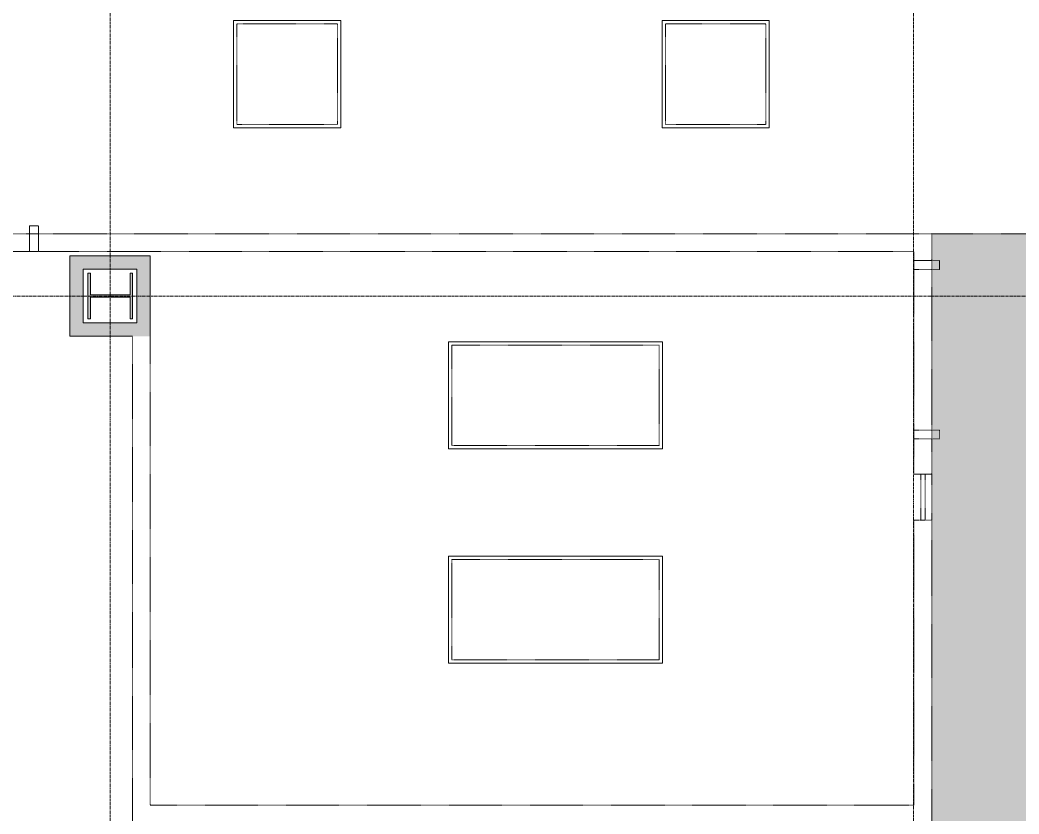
# Model space of a CAD drawing. Header units: inches. Extents: x -1263 to 2214, y -160 to 2229.
# Drawn here: x 1002.9 to 1226.8, y 1494.3 to 1672.2 of the extents above; entities that cross this region are included whole.
import ezdxf

# ---------------------------------------------------------------- set-up
doc = ezdxf.new("R2010")
doc.units = ezdxf.units.IN
doc.header["$MEASUREMENT"] = 0
doc.linetypes.add('Demolished', pattern=[0.1875, 0.125, -0.0625])
doc.linetypes.add('Grid Line 1_2_', pattern=[0.875, 0.5, -0.125, 0.125, -0.125])
for name, color, linetype, lineweight in [('A-CLNG', 13, 'Continuous', 13), ('A-CLNG-PATT', 13, 'Continuous', 13), ('A-DETL-GENF', 92, 'Continuous', 9), ('A-DOOR', 31, 'Demolished', 9), ('A-DOOR-FRAM', 31, 'Demolished', 20), ('A-GLAZ-CURT', 52, 'Demolished', 9), ('A-WALL', 113, 'Demolished', 9), ('A-WALL-PATT', 111, 'Continuous', 13), ('E-LITE-EQPM', 33, 'Demolished', 9), ('I-WALL', 2, 'Continuous', 13), ('S-COLS', 52, 'Continuous', 13), ('S-GRID', 1, 'Continuous', 9)]:
    doc.layers.add(name, color=color, linetype=linetype, lineweight=lineweight)

# ---------------------------------------------------------------- blocks, each defined once
blk = doc.blocks.new('Single Flush - OTJ_SOLIDFLUSH_ALUM-4837941-6TH FLOOR RCP DEMO')
at = {"layer": 'A-DOOR-FRAM', "color": 250}
for p, q in [((-20, 3.75), (-20, -2)), ((-20, 3.75), (-18, 3.75)), ((-18, 3.75), (-18, -2)), ((18.000004, 3.75), (18.000004, -2)), ((18.000004, 3.75), (20.000004, 3.75)), ((20.000004, 3.75), (20.000004, -2)), ((-20, -2), (-18, -2)), ((18.000004, -2), (20.000004, -2))]:
    blk.add_line(p, q, dxfattribs=at)
blk = doc.blocks.new('HP-Bearing Pile-Column - HP10X57-4885479-6TH FLOOR RCP DEMO')
at = {"layer": 'S-COLS', "lineweight": 9}
blk.add_hatch(color=7, dxfattribs=at).paths.add_polyline_path([(-5.1, -4.435), (-5.1, -5), (5.1, -5), (5.1, -4.435), (0.2825, -4.435), (0.2825, 4.435), (5.1, 4.435), (5.1, 5), (-5.1, 5), (-5.1, 4.435), (-0.2825, 4.435), (-0.2825, -4.435), (-4.4727, -4.435)], flags=0)
at = {"layer": 'S-COLS', "color": 8, "lineweight": 20}
for p, q in [((-5.1, 5), (5.1, 5)), ((-5.1, 4.435), (-5.1, 5)), ((5.1, 5), (5.1, 4.435)), ((-0.2825, 4.435), (-5.1, 4.435)), ((-0.2825, -4.435), (-0.2825, 4.435)), ((5.1, 4.435), (0.2825, 4.435)), ((0.2825, 4.435), (0.2825, -4.435)), ((-5.1, -5), (-5.1, -4.435)), ((-5.1, -4.435), (-0.2825, -4.435)), ((0.2825, -4.435), (5.1, -4.435)), ((5.1, -4.435), (5.1, -5)), ((5.1, -5), (-5.1, -5))]:
    blk.add_line(p, q, dxfattribs=at)
blk = doc.blocks.new('Single Flush - OTJ_SOLIDFLUSH_ALUM-4837881-6TH FLOOR RCP DEMO')
at = {"layer": 'A-DOOR-FRAM', "color": 250}
for p, q in [((-20, -3.75), (-20, 2)), ((-20, 2), (-18, 2)), ((-18, -3.75), (-18, 2)), ((18.000004, -3.75), (18.000004, 2)), ((18.000004, 2), (20.000004, 2)), ((20.000004, -3.75), (20.000004, 2)), ((-20, -3.75), (-18, -3.75)), ((18.000004, -3.75), (20.000004, -3.75))]:
    blk.add_line(p, q, dxfattribs=at)
blk = doc.blocks.new('System Panel - Glazed-4869387-6TH FLOOR RCP DEMO')
at = {"layer": 'A-GLAZ-CURT', "color": 250, "lineweight": 20}
for p, q in [((-5.125, 0.75), (-5.125, 1.75)), ((-5.125, 1.75), (5.125, 1.75)), ((5.125, 0.75), (-5.125, 0.75)), ((5.125, 1.75), (5.125, 0.75))]:
    blk.add_line(p, q, dxfattribs=at)
blk = doc.blocks.new('FAR22_CH - FAR24_CH-5125636-6TH FLOOR RCP DEMO')
at = {"layer": 'A-DETL-GENF', "color": 7, "linetype": 'Demolished'}
for p, q in [((0, 0), (48, 0)), ((0, -24), (0, 0)), ((0.75, -0.75), (0.75, -23.25)), ((47.25, -0.75), (0.75, -0.75)), ((47.25, -23.25), (47.25, -0.75)), ((48, 0), (48, -24)), ((48, -24), (0, -24)), ((0.75, -23.25), (47.25, -23.25))]:
    blk.add_line(p, q, dxfattribs=at)
blk = doc.blocks.new('FAR22_CH - FAR22_CH-4992025-6TH FLOOR RCP DEMO')
at = {"layer": 'A-DETL-GENF', "color": 7, "linetype": 'Demolished'}
for p, q in [((0, 0), (24, 0)), ((0, -24), (0, 0)), ((0.75, -0.75), (0.75, -23.25)), ((23.25, -0.75), (0.75, -0.75)), ((23.25, -23.25), (23.25, -0.75)), ((24, 0), (24, -24)), ((24, -24), (0, -24)), ((0.75, -23.25), (23.25, -23.25))]:
    blk.add_line(p, q, dxfattribs=at)

msp = doc.modelspace()

# ---------------------------------------------------------------- hatches: boundary and pattern name
at = {"layer": 'A-CLNG-PATT', "linetype": 'Demolished'}
h = msp.add_hatch(dxfattribs=at)
h.set_pattern_fill('FP_3', color=10, style=0, pattern_type=2)
h.set_pattern_definition([(0, (0, 0), (15.36, 3.84), [1.267, -10.253, 1.267, -10.253, -61.44]), (0, (0, 0), (15.36, 3.84), [-23.04, 1.267, -21.773, 1.267, -10.253, -26.88]), (0, (0, 0), (15.36, 3.84), [-57.6, 1.267, -6.413, 1.267, -17.933]), (120, (5.76, 1.92), (-11.0055376, 11.38215), [1.267, -10.253, 1.267, -10.253, -61.44]), (120, (5.76, 1.92), (-11.0055376, 11.38215), [-23.04, 1.267, -21.773, 1.267, -10.253, -26.88]), (120, (5.76, 1.92), (-11.0055376, 11.38215), [-57.6, 1.267, -6.413, 1.267, -17.933]), (240, (7.68, 9.6), (-4.3544624, -15.22215), [1.267, -10.253, 1.267, -10.253, -61.44]), (240, (7.68, 9.6), (-4.3544624, -15.22215), [-23.04, 1.267, -21.773, 1.267, -10.253, -26.88]), (240, (7.68, 9.6), (-4.3544624, -15.22215), [-57.6, 1.267, -6.413, 1.267, -17.933])])
h.paths.add_polyline_path([(1243.27, 1236.16), (1267.31, 1277.81), (1267.31, 1624.31), (1207.25, 1624.31), (1207.25, 1285.77), (1178.6, 1236.16), (1242.93, 1236.16)], flags=0)
h.paths.add_polyline_path([(1237.28, 1282.11), (1236.24, 1282.25), (1235.28, 1282.65), (1234.45, 1283.28), (1233.82, 1284.11), (1233.42, 1285.07), (1233.28, 1286.11), (1233.42, 1287.14), (1233.82, 1288.11), (1234.45, 1288.94), (1235.28, 1289.57), (1236.24, 1289.97), (1237.28, 1290.11), (1238.32, 1289.97), (1239.39, 1289.49), (1240.11, 1288.94), (1240.74, 1288.11), (1241.14, 1287.14), (1241.28, 1286.11), (1241.14, 1285.07), (1240.74, 1284.11), (1240.11, 1283.28), (1239.28, 1282.65), (1238.32, 1282.25)], flags=0)
h.paths.add_polyline_path([(1237.28, 1354.11), (1236.24, 1354.25), (1235.28, 1354.65), (1234.45, 1355.28), (1233.82, 1356.11), (1233.42, 1357.07), (1233.28, 1358.11), (1233.42, 1359.14), (1233.82, 1360.11), (1234.45, 1360.94), (1235.28, 1361.57), (1236.24, 1361.97), (1237.28, 1362.11), (1238.32, 1361.97), (1239.28, 1361.57), (1240.11, 1360.94), (1240.74, 1360.11), (1241.14, 1359.14), (1241.28, 1358.11), (1241.14, 1357.07), (1240.74, 1356.11), (1240.11, 1355.28), (1239.28, 1354.65), (1238.32, 1354.25)], flags=0)
h.paths.add_polyline_path([(1237.28, 1426.11), (1236.24, 1426.25), (1235.28, 1426.65), (1234.45, 1427.28), (1233.82, 1428.11), (1233.42, 1429.07), (1233.28, 1430.11), (1233.42, 1431.14), (1233.82, 1432.11), (1234.45, 1432.94), (1235.28, 1433.57), (1236.24, 1433.97), (1237.28, 1434.11), (1238.32, 1433.97), (1239.28, 1433.57), (1240.11, 1432.94), (1240.74, 1432.11), (1241.14, 1431.14), (1241.28, 1430.11), (1241.14, 1429.07), (1240.74, 1428.11), (1240.11, 1427.28), (1239.28, 1426.65), (1238.32, 1426.25)], flags=0)
h.paths.add_polyline_path([(1237.28, 1498.11), (1236.24, 1498.25), (1235.28, 1498.65), (1234.45, 1499.28), (1233.82, 1500.11), (1233.42, 1501.07), (1233.28, 1502.11), (1233.42, 1503.14), (1233.82, 1504.11), (1234.45, 1504.94), (1235.28, 1505.57), (1236.24, 1505.97), (1237.28, 1506.11), (1238.32, 1505.97), (1239.28, 1505.57), (1240.11, 1504.94), (1240.74, 1504.11), (1241.14, 1503.14), (1241.28, 1502.11), (1241.14, 1501.07), (1240.74, 1500.11), (1240.11, 1499.28), (1239.28, 1498.65), (1238.32, 1498.25)], flags=0)
h.paths.add_polyline_path([(1237.28, 1570.11), (1236.24, 1570.25), (1235.28, 1570.65), (1234.45, 1571.28), (1233.82, 1572.11), (1233.42, 1573.07), (1233.28, 1574.11), (1233.42, 1575.14), (1233.82, 1576.11), (1234.45, 1576.94), (1235.28, 1577.57), (1236.24, 1577.97), (1237.28, 1578.11), (1238.32, 1577.97), (1239.28, 1577.57), (1240.11, 1576.94), (1240.74, 1576.11), (1241.14, 1575.14), (1241.28, 1574.11), (1241.14, 1573.07), (1240.74, 1572.11), (1240.11, 1571.28), (1239.28, 1570.65), (1238.32, 1570.25)], flags=0)
at = {"layer": 'A-WALL-PATT', "lineweight": 9}
for points in [[(1017.11, 1601.33), (1017.11, 1619.33), (1014.11, 1619.33), (1014.11, 1601.33)], [(1018.51, 1616.33), (1032.11, 1616.33), (1032.11, 1619.33), (1017.11, 1619.33), (1017.11, 1616.33)], [(1029.11, 1601.33), (1032.11, 1601.33), (1032.11, 1616.33), (1029.11, 1616.33), (1029.11, 1604.33)], [(1028.11, 1601.33), (1029.11, 1601.33), (1029.11, 1604.33), (1017.11, 1604.33), (1017.11, 1601.33), (1025.58, 1601.33)]]:
    msp.add_hatch(color=7, dxfattribs=at).paths.add_polyline_path(points, flags=0)

# ---------------------------------------------------------------- linework, layer by layer
at = {"layer": 'A-CLNG', "color": 7, "linetype": 'Demolished', "lineweight": 9}
for p, q in [((1074.8, 1672.06), (1050.8, 1672.06)), ((1050.8, 1672.06), (1050.8, 1648.06)), ((1074.8, 1648.06), (1074.8, 1672.06)), ((1170.8, 1672.06), (1146.8, 1672.06)), ((1146.8, 1672.06), (1146.8, 1648.06)), ((1170.8, 1648.06), (1170.8, 1672.06)), ((1050.8, 1648.06), (1074.8, 1648.06)), ((1146.8, 1648.06), (1170.8, 1648.06)), ((1207.25, 1624.31), (1267.31, 1624.31)), ((1146.93, 1600.06), (1098.93, 1600.06)), ((1098.93, 1600.06), (1098.93, 1576.06)), ((1146.93, 1576.06), (1146.93, 1600.06)), ((1098.93, 1576.06), (1146.93, 1576.06)), ((1207.25, 1560.14), (1207.25, 1570.39)), ((1146.93, 1552.06), (1098.93, 1552.06)), ((1098.93, 1552.06), (1098.93, 1528.06)), ((1146.93, 1528.06), (1146.93, 1552.06)), ((1098.93, 1528.06), (1146.93, 1528.06))]:
    msp.add_line(p, q, dxfattribs=at)
at = {"layer": 'A-WALL', "color": 7}
for p, q in [((1007.05, 1624.31), (967.05, 1624.31)), ((967.05, 1620.31), (1007.05, 1620.31)), ((1203.25, 1618.31), (1203.25, 1578.31)), ((1207.25, 1578.31), (1207.25, 1618.31))]:
    msp.add_line(p, q, dxfattribs=at)
at = {"layer": 'A-WALL', "color": 250, "lineweight": 20}
for p, q in [((1007.05, 1624.31), (1207.25, 1624.31)), ((1007.05, 1620.31), (1007.05, 1624.31)), ((1207.25, 1624.31), (1207.25, 1618.31)), ((1203.25, 1620.31), (1007.05, 1620.31)), ((1203.25, 1618.31), (1203.25, 1620.31)), ((1207.25, 1618.31), (1203.25, 1618.31)), ((1028.11, 1432.28), (1028.11, 1601.33)), ((1032.11, 1601.33), (1032.11, 1496.26)), ((1203.25, 1570.39), (1203.25, 1578.31)), ((1203.25, 1578.31), (1207.25, 1578.31)), ((1207.25, 1578.31), (1207.25, 1570.39)), ((1207.25, 1570.39), (1203.25, 1570.39)), ((1203.25, 1496.26), (1203.25, 1560.14)), ((1203.25, 1560.14), (1207.25, 1560.14)), ((1207.25, 1560.14), (1207.25, 1427.46)), ((1032.11, 1496.26), (1203.25, 1496.26))]:
    msp.add_line(p, q, dxfattribs=at)
at = {"layer": 'I-WALL', "color": 8, "lineweight": 20}
for p, q in [((1014.11, 1601.33), (1014.11, 1619.33)), ((1014.11, 1619.33), (1032.11, 1619.33)), ((1032.11, 1619.33), (1032.11, 1601.33)), ((1017.11, 1616.33), (1017.11, 1604.33)), ((1029.11, 1616.33), (1017.11, 1616.33)), ((1029.11, 1604.33), (1029.11, 1616.33)), ((1017.11, 1604.33), (1029.11, 1604.33)), ((1028.11, 1601.33), (1014.11, 1601.33))]:
    msp.add_line(p, q, dxfattribs=at)
at = {"layer": 'S-GRID', "linetype": 'Grid Line 1_2_'}
for p, q in [((1023.15, 640.48), (1023.15, 2204.87)), ((1203.15, 640.48), (1203.15, 2204.87)), ((-1262.83, 1610.33), (1480.44, 1610.33))]:
    msp.add_line(p, q, dxfattribs=at)

# ---------------------------------------------------------------- block references
at = {"layer": 'A-DOOR', "color": 7}
msp.add_blockref('Single Flush - OTJ_SOLIDFLUSH_ALUM-4837941-6TH FLOOR RCP DEMO', (987.05, 1622.31), dxfattribs=at)
at = {"layer": 'A-DOOR', "color": 7, "rotation": 89.9999999999999}
msp.add_blockref('Single Flush - OTJ_SOLIDFLUSH_ALUM-4837881-6TH FLOOR RCP DEMO', (1205.25, 1598.31), dxfattribs=at)
at = {"layer": 'A-GLAZ-CURT', "color": 7, "rotation": 90.00000000000001}
msp.add_blockref('System Panel - Glazed-4869387-6TH FLOOR RCP DEMO', (1206.5, 1565.26), dxfattribs=at)
at = {"layer": 'E-LITE-EQPM', "color": 7}
for name, p in [('FAR22_CH - FAR22_CH-4992025-6TH FLOOR RCP DEMO', (1050.8, 1672.06)), ('FAR22_CH - FAR22_CH-4992025-6TH FLOOR RCP DEMO', (1146.8, 1672.06)), ('FAR22_CH - FAR24_CH-5125636-6TH FLOOR RCP DEMO', (1098.93, 1600.06)), ('FAR22_CH - FAR24_CH-5125636-6TH FLOOR RCP DEMO', (1098.93, 1552.06))]:
    msp.add_blockref(name, p, dxfattribs=at)
at = {"layer": 'S-COLS', "lineweight": 9, "rotation": 89.99999999999991}
msp.add_blockref('HP-Bearing Pile-Column - HP10X57-4885479-6TH FLOOR RCP DEMO', (1023.15, 1610.33), dxfattribs=at)

doc.saveas('drawing.dxf')
